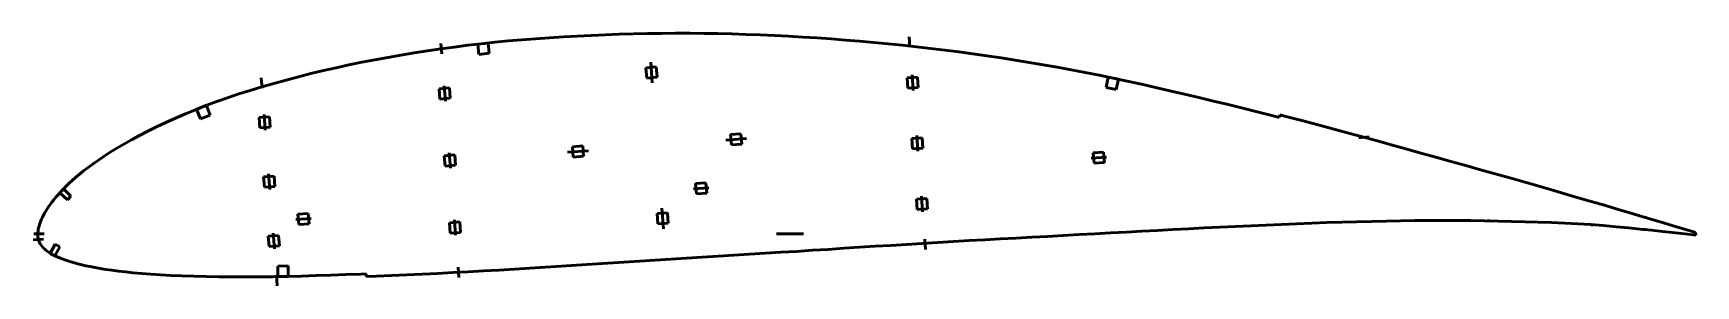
# Model space of a CAD drawing. Header units: metres. Extents: x -240 to 400, y -20 to 77.
import ezdxf

# ---------------------------------------------------------------- set-up
doc = ezdxf.new("R2010")
doc.units = ezdxf.units.M
for name, color, linetype, lineweight in [('FoilLayer', 1, 'Continuous', 50), ('StringerLayer', 1, 'Continuous', 50), ('SubLayer', 1, 'Continuous', 50)]:
    doc.layers.add(name, color=color, linetype=linetype, lineweight=lineweight)

msp = doc.modelspace()

# ---------------------------------------------------------------- linework, layer by layer
at = {"layer": 'FoilLayer'}
for p, q in [((-9.13, 76.96), (-14.55, 76.82)), ((-3.71, 77.07), (-9.13, 76.96)), ((1.71, 77.15), (-3.71, 77.07)), ((7.14, 77.18), (1.71, 77.15)), ((12.56, 77.18), (7.14, 77.18)), ((17.99, 77.14), (12.56, 77.18)), ((23.42, 77.05), (17.99, 77.14)), ((28.85, 76.93), (23.42, 77.05)), ((34.29, 76.77), (28.85, 76.93)), ((-88.4, 70.45), (-93.53, 69.66)), ((-83.26, 71.2), (-88.4, 70.45)), ((-78.1, 71.9), (-83.26, 71.2)), ((-72.92, 72.56), (-78.1, 71.9)), ((-67.73, 73.16), (-72.92, 72.56)), ((-62.53, 73.72), (-67.73, 73.16)), ((-57.31, 74.23), (-62.53, 73.72)), ((-52.06, 74.69), (-57.31, 74.23)), ((-46.77, 75.11), (-52.06, 74.69)), ((-41.45, 75.49), (-46.77, 75.11)), ((-36.09, 75.83), (-41.45, 75.49)), ((-30.72, 76.14), (-36.09, 75.83)), ((-25.34, 76.4), (-30.72, 76.14)), ((-19.95, 76.63), (-25.34, 76.4)), ((-14.55, 76.82), (-19.95, 76.63)), ((39.73, 76.57), (34.29, 76.77)), ((45.18, 76.33), (39.73, 76.57)), ((50.64, 76.06), (45.18, 76.33)), ((56.1, 75.75), (50.64, 76.06)), ((61.57, 75.4), (56.1, 75.75)), ((67.04, 75.01), (61.57, 75.4)), ((72.52, 74.59), (67.04, 75.01)), ((78, 74.14), (72.52, 74.59)), ((83.49, 73.65), (78, 74.14)), ((88.97, 73.13), (83.49, 73.65)), ((94.45, 72.57), (88.97, 73.13)), ((99.91, 71.98), (94.45, 72.57)), ((105.35, 71.36), (99.91, 71.98)), ((110.79, 70.7), (105.35, 71.36)), ((116.21, 70.01), (110.79, 70.7)), ((-118.71, 65.03), (-123.63, 63.96)), ((-113.75, 66.05), (-118.71, 65.03)), ((-108.74, 67.02), (-113.75, 66.05)), ((-103.7, 67.94), (-108.74, 67.02)), ((-98.63, 68.83), (-103.7, 67.94)), ((-93.53, 69.66), (-98.63, 68.83)), ((121.64, 69.27), (116.21, 70.01)), ((127.05, 68.51), (121.64, 69.27)), ((132.46, 67.7), (127.05, 68.51)), ((137.86, 66.86), (132.46, 67.7)), ((143.25, 65.99), (137.86, 66.86)), ((148.64, 65.07), (143.25, 65.99)), ((154.03, 64.12), (148.64, 65.07)), ((159.42, 63.12), (154.03, 64.12)), ((-147.58, 57.92), (-152.18, 56.6)), ((-142.89, 59.21), (-147.58, 57.92)), ((-138.13, 60.47), (-142.89, 59.21)), ((-133.34, 61.69), (-138.13, 60.47)), ((-128.51, 62.85), (-133.34, 61.69)), ((-123.63, 63.96), (-128.51, 62.85)), ((164.82, 62.09), (159.42, 63.12)), ((170.23, 61.02), (164.82, 62.09)), ((175.65, 59.91), (170.23, 61.02)), ((181.08, 58.76), (175.65, 59.91)), ((186.53, 57.58), (181.08, 58.76)), ((-165.39, 52.39), (-169.61, 50.9)), ((-161.08, 53.84), (-165.39, 52.39)), ((-156.68, 55.24), (-161.08, 53.84)), ((-152.18, 56.6), (-156.68, 55.24)), ((192.01, 56.35), (186.53, 57.58)), ((197.53, 55.09), (192.01, 56.35)), ((203.09, 53.79), (197.53, 55.09)), ((208.68, 52.46), (203.09, 53.79)), ((214.3, 51.11), (208.68, 52.46)), ((-181.68, 46.17), (-185.49, 44.53)), ((-177.76, 47.78), (-181.68, 46.17)), ((-173.73, 49.36), (-177.76, 47.78)), ((-169.61, 50.9), (-173.73, 49.36)), ((219.91, 49.75), (214.3, 51.11)), ((225.53, 48.36), (219.91, 49.75)), ((231.15, 46.95), (225.53, 48.36)), ((236.78, 45.51), (231.15, 46.95)), ((239.62, 44.78), (236.78, 45.51)), ((239.89, 45.8), (239.62, 44.78)), ((242.69, 45.07), (239.89, 45.8)), ((248.36, 43.59), (242.69, 45.07)), ((-196.14, 39.5), (-199.39, 37.83)), ((-192.73, 41.18), (-196.14, 39.5)), ((-189.17, 42.86), (-192.73, 41.18)), ((-185.49, 44.53), (-189.17, 42.86)), ((254.03, 42.09), (248.36, 43.59)), ((259.72, 40.58), (254.03, 42.09)), ((265.42, 39.04), (259.72, 40.58)), ((271.14, 37.48), (265.42, 39.04)), ((-208.06, 32.97), (-210.6, 31.41)), ((-205.35, 34.57), (-208.06, 32.97)), ((-202.46, 36.19), (-205.35, 34.57)), ((-199.39, 37.83), (-202.46, 36.19)), ((276.89, 35.91), (271.14, 37.48)), ((282.65, 34.33), (276.89, 35.91)), ((288.41, 32.73), (282.65, 34.33)), ((294.17, 31.13), (288.41, 32.73)), ((-217.2, 26.98), (-219.09, 25.59)), ((-215.16, 28.41), (-217.2, 26.98)), ((-212.96, 29.89), (-215.16, 28.41)), ((-210.6, 31.41), (-212.96, 29.89)), ((299.94, 29.52), (294.17, 31.13)), ((305.7, 27.9), (299.94, 29.52)), ((311.45, 26.3), (305.7, 27.9)), ((317.15, 24.69), (311.45, 26.3)), ((-226.55, 19.36), (-227.71, 18.24)), ((-225.29, 20.53), (-226.55, 19.36)), ((-223.92, 21.73), (-225.29, 20.53)), ((-222.44, 22.98), (-223.92, 21.73)), ((-220.84, 24.26), (-222.44, 22.98)), ((-219.09, 25.59), (-220.84, 24.26)), ((322.79, 23.11), (317.15, 24.69)), ((328.35, 21.54), (322.79, 23.11)), ((333.8, 20.01), (328.35, 21.54)), ((339.15, 18.49), (333.8, 20.01)), ((-232.32, 13.16), (-233.04, 12.24)), ((-231.55, 14.11), (-232.32, 13.16)), ((-230.7, 15.09), (-231.55, 14.11)), ((-229.78, 16.1), (-230.7, 15.09)), ((-228.79, 17.15), (-229.78, 16.1)), ((-227.71, 18.24), (-228.79, 17.15)), ((344.43, 16.97), (339.15, 18.49)), ((349.61, 15.45), (344.43, 16.97)), ((354.74, 13.95), (349.61, 15.45)), ((359.8, 12.51), (354.74, 13.95)), ((-236.68, 6.49), (-237.02, 5.77)), ((-236.3, 7.22), (-236.68, 6.49)), ((-235.86, 8), (-236.3, 7.22)), ((-235.39, 8.81), (-235.86, 8)), ((-234.87, 9.63), (-235.39, 8.81)), ((-234.32, 10.47), (-234.87, 9.63)), ((-233.71, 11.34), (-234.32, 10.47)), ((-233.04, 12.24), (-233.71, 11.34)), ((364.81, 11.05), (359.8, 12.51)), ((369.78, 9.58), (364.81, 11.05)), ((374.61, 8.15), (369.78, 9.58)), ((379.22, 6.78), (374.61, 8.15)), ((383.59, 5.49), (379.22, 6.78)), ((-238.47, 0.55), (-238.5, -0.04)), ((-238.41, 1.14), (-238.47, 0.55)), ((-238.32, 1.75), (-238.41, 1.14)), ((-238.2, 2.39), (-238.32, 1.75)), ((-238.04, 3.03), (-238.2, 2.39)), ((-237.85, 3.66), (-238.04, 3.03)), ((-237.61, 4.32), (-237.85, 3.66)), ((-237.33, 5.04), (-237.61, 4.32)), ((-237.02, 5.77), (-237.33, 5.04)), ((162.49, -0.22), (168.53, 0.1)), ((168.53, 0.1), (174.57, 0.43)), ((174.57, 0.43), (180.62, 0.75)), ((180.62, 0.75), (186.65, 1.07)), ((186.65, 1.07), (192.68, 1.4)), ((192.68, 1.4), (198.69, 1.71)), ((198.69, 1.71), (204.69, 2.02)), ((204.69, 2.02), (210.69, 2.31)), ((210.69, 2.31), (216.7, 2.6)), ((216.7, 2.6), (222.7, 2.89)), ((222.7, 2.89), (228.67, 3.18)), ((228.67, 3.18), (234.6, 3.45)), ((234.6, 3.45), (240.49, 3.71)), ((240.49, 3.71), (246.35, 3.95)), ((246.35, 3.95), (252.19, 4.18)), ((252.19, 4.18), (257.98, 4.39)), ((257.98, 4.39), (263.7, 4.57)), ((263.7, 4.57), (269.4, 4.72)), ((269.4, 4.72), (275.08, 4.84)), ((275.08, 4.84), (280.75, 4.95)), ((280.75, 4.95), (286.36, 5.06)), ((286.36, 5.06), (291.87, 5.16)), ((291.87, 5.16), (297.27, 5.2)), ((297.27, 5.2), (302.66, 5.17)), ((302.66, 5.17), (308.05, 5.15)), ((308.05, 5.15), (313.38, 5.13)), ((313.38, 5.13), (318.64, 5.07)), ((318.64, 5.07), (323.88, 4.95)), ((323.88, 4.95), (329.11, 4.83)), ((329.11, 4.83), (334.28, 4.74)), ((334.28, 4.74), (339.38, 4.61)), ((339.38, 4.61), (344.46, 4.4)), ((344.46, 4.4), (349.58, 4.13)), ((349.58, 4.13), (354.66, 3.88)), ((354.66, 3.88), (359.63, 3.6)), ((359.63, 3.6), (364.49, 3.22)), ((364.49, 3.22), (369.32, 2.8)), ((369.32, 2.8), (374.07, 2.35)), ((374.07, 2.35), (378.66, 1.92)), ((378.66, 1.92), (383.02, 1.47)), ((383.02, 1.47), (387.16, 1.01)), ((387.64, 4.29), (383.59, 5.49)), ((387.16, 1.01), (391.03, 0.58)), ((391.36, 3.16), (387.64, 4.29)), ((391.03, 0.58), (394.64, 0.16)), ((394.76, 2.11), (391.36, 3.16)), ((394.64, 0.16), (397.96, -0.24)), ((397.91, 1.16), (394.76, 2.11)), ((399.86, 0.53), (397.91, 1.16)), ((400.01, -0.51), (399.86, 0.53)), ((-238.5, -0.04), (-238.5, -0.57)), ((-238.5, -0.57), (-238.46, -1.1)), ((-238.46, -1.1), (-238.38, -1.62)), ((-238.38, -1.62), (-238.25, -2.15)), ((-238.25, -2.15), (-238.07, -2.69)), ((-238.07, -2.69), (-237.84, -3.22)), ((-237.84, -3.22), (-237.56, -3.75)), ((-237.56, -3.75), (-237.24, -4.26)), ((-237.24, -4.26), (-236.86, -4.76)), ((-236.86, -4.76), (-236.43, -5.26)), ((-236.43, -5.26), (-235.94, -5.75)), ((-235.94, -5.75), (-235.4, -6.23)), ((-235.4, -6.23), (-234.81, -6.7)), ((53.76, -6.67), (59.81, -6.28)), ((59.81, -6.28), (65.87, -5.9)), ((65.87, -5.9), (71.93, -5.51)), ((71.93, -5.51), (77.98, -5.12)), ((77.98, -5.12), (84.02, -4.74)), ((84.02, -4.74), (90.06, -4.36)), ((90.06, -4.36), (96.09, -3.99)), ((96.09, -3.99), (102.13, -3.63)), ((102.13, -3.63), (108.16, -3.26)), ((108.16, -3.26), (114.18, -2.91)), ((114.18, -2.91), (120.19, -2.56)), ((120.19, -2.56), (126.21, -2.22)), ((126.21, -2.22), (132.25, -1.89)), ((132.25, -1.89), (138.29, -1.56)), ((138.29, -1.56), (144.34, -1.23)), ((144.34, -1.23), (150.39, -0.9)), ((150.39, -0.9), (156.44, -0.56)), ((156.44, -0.56), (162.49, -0.22)), ((397.96, -0.24), (400.01, -0.51)), ((-234.81, -6.7), (-234.17, -7.15)), ((-234.17, -7.15), (-233.48, -7.58)), ((-233.48, -7.58), (-232.73, -8.01)), ((-232.73, -8.01), (-231.93, -8.41)), ((-231.93, -8.41), (-231.06, -8.81)), ((-231.06, -8.81), (-230.12, -9.2)), ((-230.12, -9.2), (-229.13, -9.59)), ((-229.13, -9.59), (-228.06, -9.97)), ((-228.06, -9.97), (-226.93, -10.35)), ((-226.93, -10.35), (-225.72, -10.73)), ((-225.72, -10.73), (-224.43, -11.1)), ((-224.43, -11.1), (-223.06, -11.47)), ((-223.06, -11.47), (-221.59, -11.84)), ((-221.59, -11.84), (-220, -12.2)), ((-220, -12.2), (-218.28, -12.55)), ((-218.28, -12.55), (-216.44, -12.91)), ((-49, -13.12), (-43.01, -12.74)), ((-43.01, -12.74), (-37, -12.37)), ((-37, -12.37), (-30.99, -12)), ((-30.99, -12), (-24.96, -11.63)), ((-24.96, -11.63), (-18.93, -11.25)), ((-18.93, -11.25), (-12.87, -10.86)), ((-12.87, -10.86), (-6.82, -10.48)), ((-6.82, -10.48), (-0.76, -10.1)), ((-0.76, -10.1), (5.3, -9.72)), ((5.3, -9.72), (11.36, -9.34)), ((11.36, -9.34), (17.41, -8.96)), ((17.41, -8.96), (23.47, -8.58)), ((23.47, -8.58), (29.52, -8.19)), ((29.52, -8.19), (35.58, -7.81)), ((35.58, -7.81), (41.64, -7.43)), ((41.64, -7.43), (47.7, -7.05)), ((47.7, -7.05), (53.76, -6.67)), ((-216.44, -12.91), (-214.44, -13.27)), ((-214.44, -13.27), (-212.29, -13.62)), ((-212.29, -13.62), (-209.96, -13.97)), ((-209.96, -13.97), (-207.44, -14.3)), ((-207.44, -14.3), (-204.71, -14.61)), ((-204.71, -14.61), (-201.73, -14.9)), ((-201.73, -14.9), (-198.5, -15.18)), ((-198.5, -15.18), (-195, -15.44)), ((-195, -15.44), (-191.25, -15.68)), ((-191.25, -15.68), (-187.24, -15.9)), ((-187.24, -15.9), (-182.98, -16.07)), ((-182.98, -16.07), (-178.47, -16.22)), ((-178.47, -16.22), (-173.72, -16.33)), ((-173.72, -16.33), (-168.79, -16.42)), ((-168.79, -16.42), (-163.73, -16.48)), ((-163.73, -16.48), (-158.56, -16.51)), ((-158.56, -16.51), (-153.32, -16.49)), ((-153.32, -16.49), (-147.98, -16.42)), ((-147.98, -16.42), (-142.52, -16.31)), ((-142.52, -16.31), (-136.96, -16.17)), ((-136.96, -16.17), (-131.33, -16.01)), ((-131.33, -16.01), (-125.63, -15.82)), ((-125.63, -15.82), (-119.85, -15.61)), ((-119.85, -15.61), (-114.02, -15.39)), ((-114.02, -15.39), (-112.06, -15.31)), ((-112.06, -15.31), (-112.02, -16.36)), ((-112.02, -16.36), (-108.11, -16.2)), ((-108.11, -16.2), (-102.25, -15.96)), ((-102.25, -15.96), (-96.39, -15.71)), ((-96.39, -15.71), (-90.52, -15.42)), ((-90.52, -15.42), (-84.61, -15.13)), ((-84.61, -15.13), (-78.69, -14.82)), ((-78.69, -14.82), (-72.75, -14.5)), ((-72.75, -14.5), (-66.82, -14.18)), ((-66.82, -14.18), (-60.89, -13.85)), ((-60.89, -13.85), (-54.96, -13.49)), ((-54.96, -13.49), (-49, -13.12))]:
    msp.add_line(p, q, dxfattribs=at)
at = {"layer": 'StringerLayer'}
for p, q in [((-65.05, 73.45), (-69.03, 73.02)), ((-69.03, 73.02), (-68.6, 69.05)), ((-64.62, 69.48), (-65.05, 73.45)), ((-68.6, 69.05), (-64.62, 69.48)), ((173.73, 60.31), (172.91, 56.4)), ((177.65, 59.49), (173.73, 60.31)), ((176.82, 55.58), (177.65, 59.49)), ((172.91, 56.4), (176.82, 55.58)), ((-173.59, 49.41), (-177.32, 47.95)), ((-177.32, 47.95), (-175.86, 44.23)), ((-175.86, 44.23), (-172.13, 45.69)), ((-172.13, 45.69), (-173.59, 49.41)), ((-228.62, 17.33), (-230, 15.87)), ((-230, 15.87), (-227.09, 13.12)), ((-225.72, 14.58), (-228.62, 17.33)), ((-227.09, 13.12), (-225.72, 14.58)), ((-231.77, -3.95), (-233.74, -7.44)), ((-231.99, -8.42), (-230.03, -4.94)), ((-230.03, -4.94), (-231.77, -3.95)), ((-233.74, -7.44), (-231.99, -8.42)), ((-142.11, -12.3), (-146.11, -12.38)), ((-146.11, -12.38), (-146.03, -16.38)), ((-142.03, -16.3), (-142.11, -12.3)), ((-146.03, -16.38), (-142.03, -16.3))]:
    msp.add_line(p, q, dxfattribs=at)
at = {"layer": 'SubLayer'}
for p, q in [((-83.25, 73.22), (-82.94, 69.23)), ((97.09, 75.77), (97.39, 71.79)), ((-0.32, 64.27), (-4.31, 63.96)), ((-2.47, 66.11), (-1.85, 58.13)), ((-0.01, 60.28), (-0.32, 64.27)), ((-152.45, 60.12), (-152.14, 56.13)), ((-4.31, 63.96), (-4, 59.97)), ((-4, 59.97), (-0.01, 60.28)), ((100.28, 60.37), (96.29, 60.06)), ((96.29, 60.06), (96.6, 56.07)), ((98.21, 61.21), (98.67, 55.23)), ((100.58, 56.38), (100.28, 60.37)), ((-79.93, 56.19), (-83.92, 55.88)), ((-83.92, 55.88), (-83.61, 51.89)), ((-83.61, 51.89), (-79.63, 52.2)), ((-82, 57.03), (-81.54, 51.05)), ((-79.63, 52.2), (-79.93, 56.19)), ((96.6, 56.07), (100.58, 56.38)), ((-149.28, 45.07), (-153.27, 44.76)), ((-151.36, 45.91), (-150.9, 39.93)), ((-148.98, 41.08), (-149.28, 45.07)), ((-153.27, 44.76), (-152.97, 40.78)), ((-152.97, 40.78), (-148.98, 41.08)), ((32.3, 38.55), (28.31, 38.25)), ((32.61, 34.57), (32.3, 38.55)), ((-34.45, 31.41), (-26.47, 32.03)), ((-28.62, 33.87), (-32.61, 33.56)), ((-32.61, 33.56), (-32.3, 29.57)), ((-28.31, 29.88), (-28.62, 33.87)), ((26.47, 36.1), (34.45, 36.71)), ((28.31, 38.25), (28.62, 34.26)), ((28.62, 34.26), (32.61, 34.57)), ((102.07, 37.03), (98.08, 36.73)), ((98.08, 36.73), (98.39, 32.74)), ((98.39, 32.74), (102.38, 33.04)), ((100, 37.88), (100.46, 31.89)), ((102.38, 33.04), (102.07, 37.03)), ((270.23, 37.03), (274.22, 37.34)), ((-77.95, 30.41), (-81.94, 30.1)), ((-81.94, 30.1), (-81.63, 26.11)), ((-81.63, 26.11), (-77.64, 26.42)), ((-80.02, 31.25), (-79.56, 25.27)), ((-77.64, 26.42), (-77.95, 30.41)), ((-32.3, 29.57), (-28.31, 29.88)), ((167.14, 29.1), (173.12, 29.56)), ((171.97, 31.48), (167.98, 31.17)), ((167.98, 31.17), (168.29, 27.18)), ((168.29, 27.18), (172.28, 27.49)), ((172.28, 27.49), (171.97, 31.48)), ((-147.53, 22.27), (-151.52, 21.96)), ((-151.52, 21.96), (-151.21, 17.97)), ((-149.6, 23.11), (-149.14, 17.13)), ((-147.22, 18.28), (-147.53, 22.27)), ((18.82, 19.69), (14.84, 19.38)), ((14.84, 19.38), (15.14, 15.4)), ((19.13, 15.7), (18.82, 19.69)), ((323.22, 22.47), (323.51, 23.43)), ((-151.21, 17.97), (-147.22, 18.28)), ((13.99, 17.31), (19.98, 17.77)), ((15.14, 15.4), (19.13, 15.7)), ((103.87, 13.7), (99.88, 13.39)), ((99.88, 13.39), (100.19, 9.4)), ((101.8, 14.54), (102.26, 8.56)), ((104.18, 9.71), (103.87, 13.7)), ((-134.32, 7.91), (-138.31, 7.6)), ((-138.31, 7.6), (-138, 3.61)), ((-134.02, 3.92), (-134.32, 7.91)), ((4, 8.15), (0.01, 7.85)), ((0.01, 7.85), (0.32, 3.86)), ((2.47, 2.02), (1.85, 9.99)), ((4.31, 4.17), (4, 8.15)), ((100.19, 9.4), (104.18, 9.71)), ((361.67, 11.44), (361.97, 12.4)), ((380.85, 5.77), (381.16, 6.72)), ((-240, 0), (-236, 0)), ((-147.85, 0.31), (-147.39, -5.68)), ((-139.15, 5.53), (-133.17, 5.99)), ((-138, 3.61), (-134.02, 3.92)), ((-75.97, 4.63), (-79.95, 4.32)), ((-79.95, 4.32), (-79.65, 0.34)), ((-79.65, 0.34), (-75.66, 0.64)), ((-78.04, 5.47), (-77.58, -0.51)), ((-75.66, 0.64), (-75.97, 4.63)), ((0.32, 3.86), (4.31, 4.17)), ((46, 0), (56.4, 0)), ((320.13, 4.54), (320.19, 5.54)), ((360.11, 3.06), (360.2, 4.05)), ((380.03, 1.27), (380.12, 2.27)), ((-240.25, -2.25), (-236.27, -1.94)), ((-145.78, -0.54), (-149.76, -0.85)), ((-149.76, -0.85), (-149.46, -4.83)), ((-149.46, -4.83), (-145.47, -4.53)), ((-145.47, -4.53), (-145.78, -0.54)), ((103.07, -2.02), (103.38, -6)), ((-76.64, -12.71), (-76.33, -16.7)), ((-146.6, -15.89), (-146.29, -19.88))]:
    msp.add_line(p, q, dxfattribs=at)

doc.saveas('drawing.dxf')
